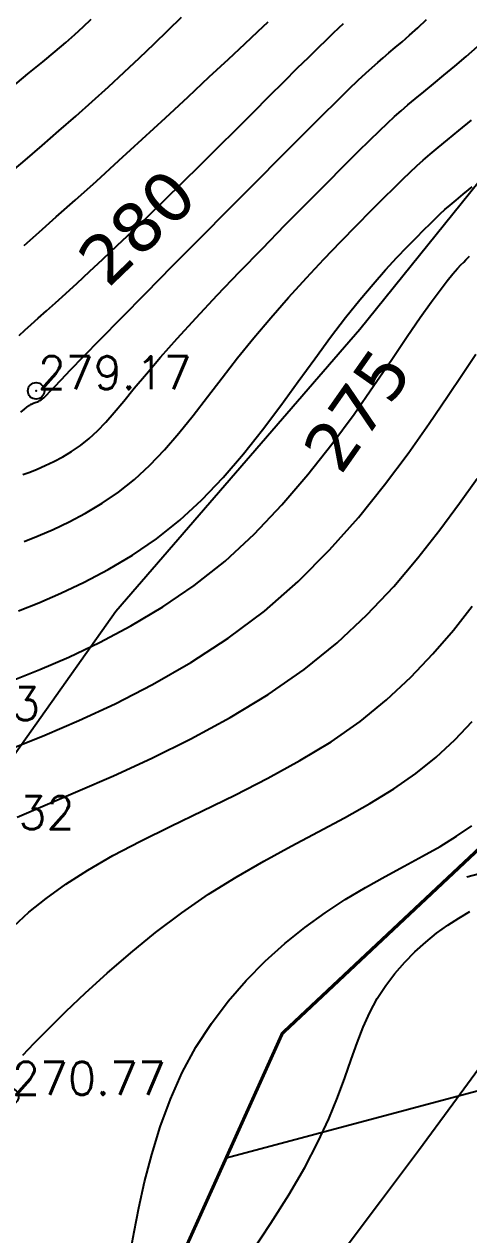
# Model space of a CAD drawing. Header units: millimetres. Extents: x 524954 to 526204, y 9523489 to 9524010.
# Drawn here: x 526023.03 to 526036.5, y 9523719.9 to 9523756.63 of the extents above; entities that cross this region are included whole.
import ezdxf
from ezdxf.enums import TextEntityAlignment as Align

# ---------------------------------------------------------------- set-up
doc = ezdxf.new("R2010")
doc.units = ezdxf.units.MM
doc.header["$PDMODE"] = 32
doc.header["$PDSIZE"] = 0.5
doc.linetypes.add('ACAD_ISO12W100', pattern=[21, 12, -3, 0, -3, 0, -3])
for name, color, linetype in [('Bord Fleuve', 4, 'ACAD_ISO12W100'), ('CN_01_00', 3, 'Continuous'), ('CN_02_00', 4, 'Continuous'), ('CN_05_00', 6, 'Continuous'), ('CN_10_00', 1, 'Continuous'), ('Cotation Courbes de niveau', 7, 'Continuous'), ('PLUME_4', 3, 'Continuous'), ('TopoAlt', 3, 'Continuous'), ('TOPOJIS', 7, 'Continuous')]:
    doc.layers.add(name, color=color, linetype=linetype)
doc.styles.add('Simplex 1.0', font='Simplex.shx', dxfattribs={"width": 0.99, "height": 1})
doc.styles.add('Verdana 1.0', font='verdana.ttf', dxfattribs={"width": 0.99, "height": 1})

# ---------------------------------------------------------------- blocks, each defined once
blk = doc.blocks.new('TCPOINT M')
at = {"color": 0}
blk.add_point((0, 0), dxfattribs=at)
at = {"layer": 'TopoAlt', "style": 'Simplex 1.0', "width": 0.99}
blk.add_attdef('ALT', (0.15, 0.15), '', height=1, dxfattribs=at)

msp = doc.modelspace()

# ---------------------------------------------------------------- hatches: boundary and pattern name
at = {"layer": 'Bord Fleuve', "ltscale": 0.5}
h = msp.add_hatch(dxfattribs=at)
h.set_pattern_fill('ANSI33', color=256, scale=2, angle=330, style=0)
h.paths.add_polyline_path([(526101.715, 9523771.778), (526101.498, 9523728.689), (526067.042, 9523702.1), (526048.223, 9523678.528), (526031.816, 9523676.184), (526027.837, 9523671.249), (526016.46, 9523661.911), (526012.684, 9523655.259), (526010.342, 9523652.337), (526009.349, 9523649.826), (526002.836, 9523644.901), (526001.359, 9523638.704), (525998.552, 9523634.868), (525992.641, 9523630.59), (525971.373, 9523621.771), (525946.333, 9523622.282), (525936.503, 9523619.892), (525930.695, 9523617.923), (525919.699, 9523615.395), (525895.841, 9523612.948), (525885.599, 9523613.628), (525875.196, 9523613.421), (525867.372, 9523614.558), (525859.164, 9523613.749), (525850.68, 9523611.584), (525842.877, 9523609.413), (525834.137, 9523605.724), (525821.783, 9523602.11), (525815.903, 9523600.185), (525796.184, 9523594.113), (525774.026, 9523585.199), (525767.099, 9523581.761), (525763.989, 9523580.32), (525760.33, 9523578.539), (525748.039, 9523572.413), (525744.059, 9523571.766), (525739.195, 9523569.005), (525726.381, 9523563.785), (525719.788, 9523561.814), (525707.248, 9523554.536), (525700.147, 9523552.212), (525692.212, 9523549.16), (525674.921, 9523545.702), (525662.522, 9523542.332), (525644.942, 9523541.016), (525635.899, 9523540.053), (525621.612, 9523536.522), (525609.298, 9523533.789), (525593.484, 9523529.477), (525590.482, 9523529.837), (525587.338, 9523528.188), (525575.413, 9523524.864), (525573.541, 9523524.376), (525537.559, 9523507.804), (525536.053, 9523507.312), (525509.961, 9523500.658), (525472.702, 9523501.018), (525453.195, 9523495.13), (525425.264, 9523493.316), (525409.725, 9523500.229), (525383.624, 9523517.145), (525374.857, 9523528.592), (525397.503, 9523550.219), (525408.728, 9523544.096), (525423.511, 9523536.311), (525445.736, 9523537.578), (525453.966, 9523539.782), (525464.454, 9523546.087), (525473.153, 9523547.827), (525482.046, 9523548.599), (525491.438, 9523548.246), (525499.251, 9523546.152), (525510.455, 9523545.914), (525524.182, 9523548.573), (525533.752, 9523550.446), (525539.312, 9523550.42), (525543.959, 9523554.529), (525548.966, 9523556.567), (525556.157, 9523559.482), (525565.701, 9523562.659), (525575.687, 9523565.927), (525586.045, 9523569.089), (525592.726, 9523570.833), (525599.232, 9523573.013), (525615.849, 9523577.326), (525625.16, 9523582.583), (525628.685, 9523586.517), (525632.523, 9523586.625), (525648.079, 9523583.088), (525655.429, 9523583.638), (525665.347, 9523586.334), (525670.505, 9523587.365), (525674.974, 9523592.31), (525681.363, 9523595.427), (525690.374, 9523596.897), (525696.726, 9523596.667), (525703.112, 9523600.372), (525712.502, 9523603.181), (525720.951, 9523606.622), (525729.973, 9523611.744), (525735.094, 9523612.577), (525741.896, 9523615.967), (525746.088, 9523618.007), (525749.05, 9523619.379), (525756.94, 9523623.296), (525766.831, 9523627.898), (525804.249, 9523638.101), (525817.576, 9523642.025), (525828.432, 9523644.919), (525839.805, 9523649.896), (525846.166, 9523651.166), (525855.839, 9523655.822), (525867.776, 9523655.711), (525877.503, 9523655.632), (525886.144, 9523654.198), (525894.786, 9523653.829), (525911.157, 9523655.506), (525918.652, 9523656.801), (525925.004, 9523658.249), (525933.183, 9523660.832), (525939.613, 9523663.374), (525944.509, 9523665.893), (525950.393, 9523669.022), (525957.623, 9523672.73), (525962.986, 9523676.276), (525970.165, 9523679.965), (525973.599, 9523682.924), (525976.261, 9523684.646), (525980.145, 9523686.246), (525987.591, 9523689.162), (525991.967, 9523692.966), (525998.543, 9523697.851), (526003.542, 9523703.73), (526012.581, 9523711.677), (526026.66, 9523716.709), (526030.85, 9523726.011), (526046.387, 9523740.613), (526052.355, 9523745.599), (526061.927, 9523759.011), (526073.275, 9523760.379), (526077.818, 9523761.95), (526083.981, 9523762.217)])
h.paths.add_polyline_path([(525512.661, 9523516.101), (525534.357, 9523523.257), (525535.319, 9523520.342), (525513.623, 9523513.186)], flags=24)
h.paths.add_polyline_path([(525743.331, 9523593.045), (525764.315, 9523602.078), (525765.529, 9523599.259), (525744.545, 9523590.226)], flags=24)
h.paths.add_polyline_path([(525983.194, 9523662.071), (526001.508, 9523675.73), (526003.343, 9523673.269), (525985.029, 9523659.611)], flags=24)

# ---------------------------------------------------------------- linework, layer by layer
at = {"layer": 'Bord Fleuve', "ltscale": 0.35, "flags": 128}
msp.add_lwpolyline([(525394.064, 9523546.741, 0.1, 0.1, 0), (525403.511, 9523541.057, 0.1, 0.1, 0), (525423.511, 9523536.311, 0.1, 0.1, 0), (525445.736, 9523537.578, 0.1, 0.1, 0), (525453.966, 9523539.782, 0.1, 0.1, 0), (525464.454, 9523546.087, 0.1, 0.1, 0), (525473.153, 9523547.827, 0.1, 0.1, 0), (525482.046, 9523548.599, 0.1, 0.1, 0), (525491.438, 9523548.246, 0.1, 0.1, 0), (525499.251, 9523546.152, 0.1, 0.1, 0), (525510.455, 9523545.914, 0.1, 0.1, 0), (525524.182, 9523548.573, 0.1, 0.1, 0), (525533.752, 9523550.446, 0.1, 0.1, 0), (525539.312, 9523550.42, 0.1, 0.1, 0), (525543.959, 9523554.529, 0.1, 0.1, 0), (525548.966, 9523556.567, 0.1, 0.1, 0), (525556.157, 9523559.482, 0.1, 0.1, 0), (525565.701, 9523562.659, 0.1, 0.1, 0), (525575.687, 9523565.927, 0.1, 0.1, 0), (525586.045, 9523569.089, 0.1, 0.1, 0), (525592.726, 9523570.833, 0.1, 0.1, 0), (525599.232, 9523573.013, 0.1, 0.1, 0), (525615.849, 9523577.326, 0.1, 0.1, 0), (525625.16, 9523582.583, 0.1, 0.1, 0), (525628.685, 9523586.517, 0.1, 0.1, 0), (525632.523, 9523586.625, 0.1, 0.1, 0), (525648.079, 9523583.088, 0.1, 0.1, 0), (525655.429, 9523583.638, 0.1, 0.1, 0), (525665.347, 9523586.334, 0.1, 0.1, 0), (525670.505, 9523587.365, 0.1, 0.1, 0), (525674.974, 9523592.31, 0.1, 0.1, 0), (525674.974, 9523592.31, 0.1, 0.1, 0), (525681.363, 9523595.427, 0.1, 0.1, 0), (525681.363, 9523595.427, 0.1, 0.1, 0), (525690.374, 9523596.897, 0.1, 0.1, 0), (525696.726, 9523596.667, 0.1, 0.1, 0), (525703.112, 9523600.372, 0.1, 0.1, 0), (525712.502, 9523603.181, 0.1, 0.1, 0), (525712.502, 9523603.181, 0.1, 0.1, 0), (525720.951, 9523606.622, 0.1, 0.1, 0), (525729.973, 9523611.744, 0.1, 0.1, 0), (525735.094, 9523612.577, 0.1, 0.1, 0), (525741.896, 9523615.967, 0.1, 0.1, 0), (525746.088, 9523618.007, 0.1, 0.1, 0), (525749.05, 9523619.379, 0.1, 0.1, 0), (525756.94, 9523623.296, 0.1, 0.1, 0), (525766.831, 9523627.898, 0.1, 0.1, 0), (525804.249, 9523638.101, 0.1, 0.1, 0), (525817.576, 9523642.025, 0.1, 0.1, 0), (525828.432, 9523644.919, 0.1, 0.1, 0), (525839.805, 9523649.896, 0.1, 0.1, 0), (525846.166, 9523651.166, 0.1, 0.1, 0), (525855.839, 9523655.822, 0.1, 0.1, 0), (525867.776, 9523655.711, 0.1, 0.1, 0), (525877.503, 9523655.632, 0.1, 0.1, 0), (525886.144, 9523654.198, 0.1, 0.1, 0), (525894.786, 9523653.829, 0.1, 0.1, 0), (525911.157, 9523655.506, 0.1, 0.1, 0), (525918.652, 9523656.801, 0.1, 0.1, 0), (525925.004, 9523658.249, 0.1, 0.1, 0), (525933.183, 9523660.832, 0.1, 0.1, 0), (525939.613, 9523663.374, 0.1, 0.1, 0), (525944.509, 9523665.893, 0.1, 0.1, 0), (525950.393, 9523669.022, 0.1, 0.1, 0), (525957.623, 9523672.73, 0.1, 0.1, 0), (525962.986, 9523676.276, 0.1, 0.1, 0), (525970.165, 9523679.965, 0.1, 0.1, 0), (525970.165, 9523679.965, 0.1, 0.1, 0), (525973.599, 9523682.924, 0.1, 0.1, 0), (525976.261, 9523684.646, 0.1, 0.1, 0), (525980.145, 9523686.246, 0.1, 0.1, 0), (525987.591, 9523689.162, 0.1, 0.1, 0), (525991.967, 9523692.966, 0.1, 0.1, 0), (525998.543, 9523697.851, 0.1, 0.1, 0), (526003.542, 9523703.73, 0.1, 0.1, 0), (526012.581, 9523711.677, 0.1, 0.1, 0), (526026.66, 9523716.709, 0.1, 0.1, 0), (526030.85, 9523726.011, 0.1, 0.1, 0), (526046.387, 9523740.613, 0.1, 0.1, 0), (526052.355, 9523745.599, 0.1, 0.1, 0), (526061.927, 9523759.011, 0.1, 0.1, 0), (526073.275, 9523760.379, 0.1, 0.1, 0), (526077.818, 9523761.95, 0.1, 0.1, 0), (526083.981, 9523762.217, 0.1, 0.1, 0), (526101.715, 9523771.778, 0, 0, 0)], format="xyseb", dxfattribs=at)
at = {"layer": 'CN_01_00', "flags": 128}
for points, elevation in [([(526022.623, 9523754.694), (526023.136, 9523755.121), (526023.587, 9523755.492), (526023.968, 9523755.807), (526024.288, 9523756.078), (526024.565, 9523756.32), (526024.815, 9523756.549), (526025.055, 9523756.782)], 283), ([(526022.921, 9523744.864), (526023.033, 9523744.951), (526023.106, 9523745.009), (526023.151, 9523745.044), (526023.176, 9523745.065), (526023.192, 9523745.076), (526023.205, 9523745.085), (526023.218, 9523745.093), (526023.232, 9523745.1), (526023.247, 9523745.107), (526023.263, 9523745.113), (526023.282, 9523745.12), (526023.304, 9523745.128), (526023.33, 9523745.138), (526023.36, 9523745.149), (526023.393, 9523745.162), (526023.429, 9523745.177), (526023.466, 9523745.195), (526023.505, 9523745.216), (526023.545, 9523745.239), (526023.584, 9523745.266), (526023.622, 9523745.296), (526023.661, 9523745.332), (526023.715, 9523745.389), (526023.802, 9523745.482), (526023.94, 9523745.628), (526024.144, 9523745.844), (526024.433, 9523746.145), (526024.824, 9523746.549), (526025.334, 9523747.072), (526025.972, 9523747.723), (526026.713, 9523748.475), (526027.526, 9523749.298), (526028.376, 9523750.157), (526029.232, 9523751.019), (526030.061, 9523751.853), (526030.829, 9523752.624), (526031.504, 9523753.3), (526032.061, 9523753.857), (526032.511, 9523754.303), (526032.869, 9523754.655), (526033.154, 9523754.931), (526033.383, 9523755.147), (526033.573, 9523755.321), (526033.742, 9523755.471), (526033.907, 9523755.612), (526034.083, 9523755.76), (526034.274, 9523755.922), (526034.482, 9523756.1), (526034.708, 9523756.299), (526034.955, 9523756.522), (526035.223, 9523756.773)], 279), ([(526023.022, 9523749.917), (526023.483, 9523750.326), (526023.999, 9523750.783), (526024.575, 9523751.296), (526025.213, 9523751.872), (526025.895, 9523752.493), (526026.599, 9523753.141), (526027.306, 9523753.793), (526027.992, 9523754.43), (526028.636, 9523755.03), (526029.218, 9523755.574), (526029.715, 9523756.039), (526030.112, 9523756.413), (526030.418, 9523756.702)], 281), ([(526023.024, 9523740.94), (526023.447, 9523741.107), (526023.904, 9523741.304), (526024.386, 9523741.532), (526024.883, 9523741.795), (526025.385, 9523742.095), (526025.883, 9523742.435), (526026.367, 9523742.819), (526026.831, 9523743.248), (526027.277, 9523743.718), (526027.713, 9523744.224), (526028.146, 9523744.76), (526028.583, 9523745.323), (526029.031, 9523745.906), (526029.496, 9523746.504), (526029.985, 9523747.113), (526030.502, 9523747.727), (526031.037, 9523748.336), (526031.579, 9523748.931), (526032.113, 9523749.502), (526032.627, 9523750.04), (526033.11, 9523750.535), (526033.547, 9523750.977), (526033.926, 9523751.358), (526034.24, 9523751.671), (526034.499, 9523751.927), (526034.722, 9523752.142), (526034.924, 9523752.33), (526035.121, 9523752.508), (526035.331, 9523752.689), (526035.57, 9523752.889), (526035.855, 9523753.123), (526036.197, 9523753.402), (526036.586, 9523753.719)], 277), ([(526022.808, 9523732.577), (526023.661, 9523732.938), (526024.648, 9523733.356), (526025.735, 9523733.831), (526026.89, 9523734.363), (526028.079, 9523734.952), (526029.267, 9523735.596), (526030.423, 9523736.297), (526031.512, 9523737.053), (526032.508, 9523737.862), (526033.41, 9523738.708), (526034.226, 9523739.573), (526034.962, 9523740.438), (526035.625, 9523741.285), (526036.222, 9523742.096), (526036.759, 9523742.852)], 273), ([(526022.982, 9523725.351), (526023.333, 9523725.718), (526023.772, 9523726.164), (526024.293, 9523726.677), (526024.887, 9523727.241), (526025.544, 9523727.838), (526026.255, 9523728.453), (526027.011, 9523729.068), (526027.801, 9523729.667), (526028.616, 9523730.233), (526029.448, 9523730.754), (526030.285, 9523731.236), (526031.12, 9523731.69), (526031.941, 9523732.125), (526032.739, 9523732.553), (526033.505, 9523732.983), (526034.229, 9523733.427), (526034.901, 9523733.894), (526035.515, 9523734.393), (526036.079, 9523734.922), (526036.605, 9523735.478)], 271), ([(526029.911, 9523719.365), (526030.503, 9523720.249), (526031.05, 9523721.117), (526031.532, 9523721.944), (526031.931, 9523722.71), (526032.257, 9523723.415), (526032.523, 9523724.065), (526032.746, 9523724.663), (526032.94, 9523725.216), (526033.121, 9523725.728), (526033.303, 9523726.204), (526033.502, 9523726.65), (526033.729, 9523727.069), (526033.983, 9523727.463), (526034.261, 9523727.831), (526034.559, 9523728.174), (526034.871, 9523728.491), (526035.196, 9523728.784), (526035.528, 9523729.051), (526035.863, 9523729.293), (526036.198, 9523729.511), (526036.53, 9523729.709)], 269)]:
    msp.add_lwpolyline(points, dxfattribs=dict(at, elevation=elevation))
at = {"layer": 'CN_02_00', "flags": 128}
for points, elevation in [([(526022.542, 9523752.066), (526023.053, 9523752.51), (526023.567, 9523752.952), (526024.081, 9523753.394), (526024.59, 9523753.839), (526025.091, 9523754.285), (526025.582, 9523754.73), (526026.06, 9523755.171), (526026.523, 9523755.606), (526026.968, 9523756.031), (526027.393, 9523756.446), (526027.794, 9523756.846)], 282), ([(526022.988, 9523742.968), (526023.192, 9523743.044), (526023.42, 9523743.135), (526023.666, 9523743.241), (526023.926, 9523743.364), (526024.194, 9523743.505), (526024.465, 9523743.667), (526024.733, 9523743.85), (526024.994, 9523744.057), (526025.246, 9523744.29), (526025.496, 9523744.553), (526025.758, 9523744.853), (526026.043, 9523745.194), (526026.364, 9523745.583), (526026.732, 9523746.026), (526027.16, 9523746.527), (526027.659, 9523747.093), (526028.237, 9523747.725), (526028.875, 9523748.406), (526029.552, 9523749.114), (526030.245, 9523749.829), (526030.93, 9523750.53), (526031.585, 9523751.194), (526032.188, 9523751.801), (526032.715, 9523752.329), (526033.151, 9523752.764), (526033.505, 9523753.115), (526033.795, 9523753.399), (526034.039, 9523753.631), (526034.252, 9523753.827), (526034.452, 9523754.005), (526034.656, 9523754.18), (526034.881, 9523754.367), (526035.14, 9523754.581), (526035.43, 9523754.82), (526035.745, 9523755.081), (526036.077, 9523755.36), (526036.422, 9523755.654), (526036.771, 9523755.957)], 278), ([(526022.857, 9523738.835), (526023.474, 9523739.08), (526024.141, 9523739.367), (526024.845, 9523739.7), (526025.571, 9523740.084), (526026.305, 9523740.522), (526027.033, 9523741.02), (526027.74, 9523741.58), (526028.415, 9523742.205), (526029.058, 9523742.882), (526029.669, 9523743.594), (526030.25, 9523744.326), (526030.803, 9523745.062), (526031.33, 9523745.786), (526031.832, 9523746.482), (526032.31, 9523747.134), (526032.767, 9523747.729), (526033.199, 9523748.266), (526033.605, 9523748.747), (526033.981, 9523749.174), (526034.325, 9523749.55), (526034.634, 9523749.876), (526034.906, 9523750.154), (526035.137, 9523750.387), (526035.328, 9523750.577), (526035.49, 9523750.736), (526035.636, 9523750.876), (526035.78, 9523751.007), (526035.935, 9523751.143), (526036.115, 9523751.295), (526036.333, 9523751.475), (526036.602, 9523751.696)], 276), ([(526022.719, 9523734.682), (526023.65, 9523735.057), (526024.679, 9523735.5), (526025.779, 9523736.013), (526026.92, 9523736.599), (526028.075, 9523737.261), (526029.213, 9523738.002), (526030.307, 9523738.824), (526031.332, 9523739.725), (526032.282, 9523740.682), (526033.156, 9523741.667), (526033.952, 9523742.652), (526034.668, 9523743.61), (526035.304, 9523744.513), (526035.858, 9523745.331), (526036.327, 9523746.039), (526036.716, 9523746.615)], 274), ([(526022.711, 9523729.265), (526023.171, 9523729.685), (526023.693, 9523730.109), (526024.286, 9523730.537), (526024.957, 9523730.969), (526025.712, 9523731.405), (526026.554, 9523731.846), (526027.467, 9523732.296), (526028.427, 9523732.76), (526029.415, 9523733.244), (526030.409, 9523733.752), (526031.386, 9523734.29), (526032.326, 9523734.862), (526033.206, 9523735.474), (526034.011, 9523736.128), (526034.745, 9523736.815), (526035.416, 9523737.526), (526036.034, 9523738.248), (526036.608, 9523738.97)], 272), ([(526032.629, 9523719.331), (526033.828, 9523720.923), (526034.974, 9523722.458), (526036.018, 9523723.87), (526036.912, 9523725.093)], 268)]:
    msp.add_lwpolyline(points, dxfattribs=dict(at, elevation=elevation))
at = {"layer": 'CN_05_00', "elevation": 275, "flags": 128}
msp.add_lwpolyline([(526022.695, 9523736.732), (526023.504, 9523737.054), (526024.381, 9523737.431), (526025.306, 9523737.869), (526026.26, 9523738.373), (526027.226, 9523738.95), (526028.183, 9523739.604), (526029.113, 9523740.342), (526030, 9523741.163), (526030.839, 9523742.046), (526031.624, 9523742.965), (526032.353, 9523743.893), (526033.023, 9523744.802), (526033.629, 9523745.667), (526034.168, 9523746.46), (526034.636, 9523747.154), (526035.032, 9523747.731), (526035.361, 9523748.196), (526035.631, 9523748.563), (526035.849, 9523748.847), (526036.023, 9523749.06), (526036.159, 9523749.217), (526036.265, 9523749.331), (526036.348, 9523749.415), (526036.416, 9523749.483), (526036.473, 9523749.54), (526036.525, 9523749.589)], dxfattribs=at)
at = {"layer": 'CN_10_00', "flags": 128}
for points, elevation in [([(526022.87, 9523747.184), (526023.041, 9523747.344), (526023.234, 9523747.518), (526023.452, 9523747.712), (526023.698, 9523747.93), (526023.976, 9523748.178), (526024.287, 9523748.46), (526024.631, 9523748.775), (526025.006, 9523749.123), (526025.412, 9523749.502), (526025.845, 9523749.912), (526026.305, 9523750.351), (526026.791, 9523750.819), (526027.299, 9523751.313), (526027.829, 9523751.833), (526028.37, 9523752.367), (526028.913, 9523752.907), (526029.448, 9523753.439), (526029.965, 9523753.955), (526030.453, 9523754.443), (526030.903, 9523754.892), (526031.305, 9523755.292), (526031.65, 9523755.634), (526031.943, 9523755.921), (526032.19, 9523756.161), (526032.396, 9523756.359), (526032.567, 9523756.521), (526032.709, 9523756.654)], 280), ([(526026.242, 9523719.343), (526026.355, 9523719.992), (526026.498, 9523720.721), (526026.675, 9523721.509), (526026.89, 9523722.334), (526027.149, 9523723.176), (526027.456, 9523724.014), (526027.817, 9523724.826), (526028.233, 9523725.594), (526028.699, 9523726.316), (526029.209, 9523726.991), (526029.754, 9523727.62), (526030.328, 9523728.202), (526030.923, 9523728.738), (526031.531, 9523729.228), (526032.146, 9523729.672), (526032.76, 9523730.072), (526033.368, 9523730.434), (526033.964, 9523730.768), (526034.544, 9523731.082), (526035.103, 9523731.385), (526035.634, 9523731.686), (526036.133, 9523731.993), (526036.596, 9523732.314)], 270)]:
    msp.add_lwpolyline(points, dxfattribs=dict(at, elevation=elevation))
at = {"layer": 'PLUME_4'}
msp.add_lwpolyline([(525953.448, 9523672.377), (525961.987, 9523679.016), (525962.449, 9523679.551), (525968.277, 9523689.001), (525977.923, 9523694.217), (525986.426, 9523701.355), (525986.426, 9523701.355), (525995.001, 9523707.495), (526004.039, 9523714.171), (526011.509, 9523721.735), (526011.971, 9523722.27), (526019.44, 9523729.834), (526025.803, 9523738.821), (526032.737, 9523746.847), (526033.199, 9523747.382), (526039.634, 9523755.372), (526044.927, 9523765.283), (526053.466, 9523771.922), (526053.43, 9523772.421), (526052.411, 9523786.384), (526056.171, 9523796.685)], dxfattribs=at)
msp.add_lwpolyline([(525953.448, 9523672.377), (525961.987, 9523679.016), (525962.449, 9523679.551), (525968.277, 9523689.001), (525977.923, 9523694.217), (525986.426, 9523701.355), (525986.426, 9523701.355), (525995.001, 9523707.495), (526004.039, 9523714.171), (526011.509, 9523721.735), (526011.971, 9523722.27), (526019.44, 9523729.834), (526025.803, 9523738.821), (526032.737, 9523746.847), (526033.199, 9523747.382), (526039.634, 9523755.372), (526044.927, 9523765.283), (526053.466, 9523771.922), (526053.43, 9523772.421), (526052.411, 9523786.384), (526056.171, 9523796.685)], dxfattribs=at)

# ---------------------------------------------------------------- block references
at = {"layer": 'TOPOJIS'}
ref = msp.add_blockref('TCPOINT M', (526023.388, 9523745.506, 279.17), dxfattribs=at)
ref.add_attrib('ALT', '279.17', (526023.438, 9523745.556, 279.17), dxfattribs={"layer": 'TopoAlt', "height": 1, "style": 'Simplex 1.0', "width": 0.99})
ref = msp.add_blockref('TCPOINT M', (526018.79, 9523735.467, 275.03), dxfattribs=at)
ref.add_attrib('ALT', '275.03', (526018.84, 9523735.517, 275.03), dxfattribs={"layer": 'TopoAlt', "height": 1, "style": 'Simplex 1.0', "width": 0.99})
ref = msp.add_blockref('TCPOINT M', (526019.834, 9523732.156, 273.32), dxfattribs=at)
ref.add_attrib('ALT', '273.32', (526019.884, 9523732.206, 273.32), dxfattribs={"layer": 'TopoAlt', "height": 1, "style": 'Simplex 1.0', "width": 0.99})
ref = msp.add_blockref('TCPOINT M', (526022.606, 9523724.097, 270.77), dxfattribs=at)
ref.add_attrib('ALT', '270.77', (526022.656, 9523724.147, 270.77), dxfattribs={"layer": 'TopoAlt', "height": 1, "style": 'Simplex 1.0', "width": 0.99})

# ---------------------------------------------------------------- texts
at = {"layer": 'Cotation Courbes de niveau', "style": 'Verdana 1.0', "width": 0.99}
for s, rotation, p in [('280', 43.9281, (526026.441, 9523750.482, 280)), ('275', 54.976, (526033.114, 9523744.932, 275))]:
    msp.add_text(s, height=1.5, rotation=rotation, dxfattribs=at).set_placement(p, align=Align.MIDDLE_CENTER)

doc.saveas('drawing.dxf')
